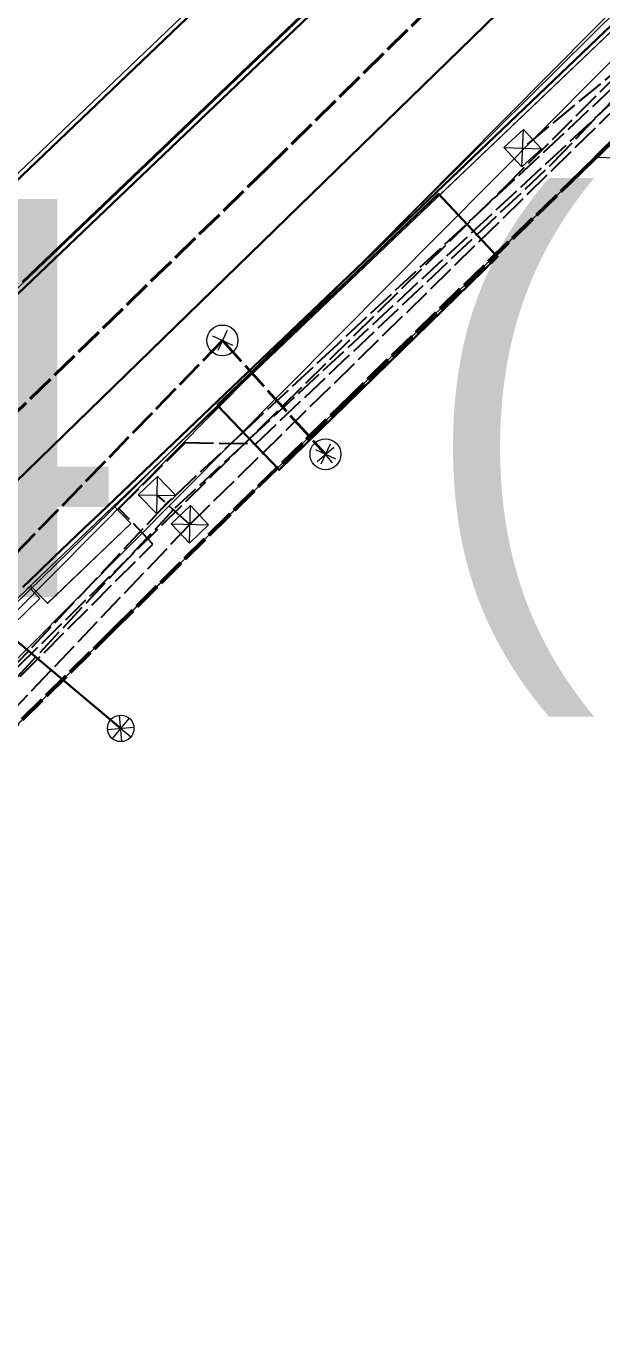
# Model space of a CAD drawing. Header units: metres. Extents: x 105014 to 106600, y 111320 to 118425.
# Drawn here: x 105972.7 to 105998.7, y 115473.4 to 115532.5 of the extents above; entities that cross this region are included whole.
import ezdxf
from ezdxf.enums import TextEntityAlignment as Align

# ---------------------------------------------------------------- set-up
doc = ezdxf.new("R2010")
doc.units = ezdxf.units.M
doc.linetypes.add('DASHED', pattern=[1.524, 1.27, -0.254])
for name, color, linetype, lineweight in [('00-BASE-LIMITE', 7, 'DASHED', 50), ('00-BASE-UE', 42, 'DASHED', 25), ('10-PAV-CALZADA-BRT', 12, 'CONTINUOUS', 30), ('10-PAV-CALZADA-MIXTA', 8, 'CONTINUOUS', 30), ('10-PAV-PARADERO', 30, 'CONTINUOUS', 30), ('10-PAV-SARDINEL', 252, 'CONTINUOUS', 13), ('20-EP-ZONA-DURA', 253, 'CONTINUOUS', 13), ('20-EP-ZONA-VERDE', 84, 'CONTINUOUS', 13), ('30-RED-ENEL-NODOS', 11, 'CONTINUOUS', 13), ('30-RED-ENEL-PROY', 1, 'DASHED', 25), ('30-RED-ETB-EXIST', 145, 'CONTINUOUS', 13), ('30-RED-MOVISTAR-PROY', 4, 'DASHED', 25), ('30-RED-VANTI-PROY', 2, 'DASHED', 25), ('35-RH-ACUE-MATRIZ-PJ', 150, 'DASHED', 40), ('35-RH-ACUE-MENOR-EXIST', 151, 'CONTINUOUS', 13), ('35-RH-ACUE-MENOR-PROY', 5, 'DASHED', 25), ('35-RH-PLUV-COLECTOR', 96, 'CONTINUOUS', 30), ('35-RH-PLUV-NODOS', 94, 'CONTINUOUS', 13), ('36-RH-SAN-COLECTOR-PROY', 6, 'DASHED', 35), ('36-RH-SAN-POZOS', 216, 'CONTINUOUS', 13), ('40-ROT-UE', 7, 'CONTINUOUS', 25), ('60-PREDIAL-LOTE', 42, 'CONTINUOUS', 13)]:
    doc.layers.add(name, color=color, linetype=linetype, lineweight=lineweight)

# ---------------------------------------------------------------- blocks, each defined once
blk = doc.blocks.new('CAJA_ENEL')
for p, q in [((-0.6, -0.6), (0.6, 0.6)), ((-0.6, 0.6), (0.6, -0.6))]:
    blk.add_line(p, q)
blk.add_lwpolyline([(-0.6, -0.6), (0.6, -0.6), (0.6, 0.6), (-0.6, 0.6)], close=True)
blk = doc.blocks.new('POZO_SAN')
for p, q in [((-0.5, 0), (0.5, 0)), ((0, -0.5), (0, 0.5))]:
    blk.add_line(p, q)
blk.add_circle((0, 0), 0.7)
blk = doc.blocks.new('POZO_PLUV')
for p, q in [((-0.42, -0.42), (0.42, 0.42)), ((-0.42, 0.42), (0.42, -0.42))]:
    blk.add_line(p, q)
blk.add_circle((0, 0), 0.6)

msp = doc.modelspace()

# ---------------------------------------------------------------- linework, layer by layer
at = {"layer": '00-BASE-LIMITE'}
msp.add_lwpolyline([(106002.6677, 115530.6899), (105998.6215, 115526.6919), (105998.4809, 115526.5485), (105997.7913, 115525.8805), (105994.5141, 115522.7061), (105987.3751, 115515.7317), (105981.8641, 115510.3417), (105976.6869, 115505.2077), (105970.6365, 115499.2379), (105966.2127, 115494.8823), (105967.6099, 115492.4195), (105962.9853, 115487.2913), (105957.2387, 115480.2861), (105954.0741, 115475.7795), (105950.8003, 115470.6775), (105948.5807, 115466.6893), (105946.2041, 115463.1343), (105944.7265, 115459.7935), (105942.5935, 115454.6079), (105941.8481, 115452.8995), (105939.5729, 115447.1485), (105937.9373, 115442.4903)], dxfattribs=at)
at = {"layer": '00-BASE-UE'}
msp.add_lwpolyline([(106002.6677, 115530.6899), (105998.6215, 115526.6919), (105998.4809, 115526.5485), (105997.7913, 115525.8805), (105994.5141, 115522.7061), (105987.3751, 115515.7317), (105981.8641, 115510.3417), (105976.6869, 115505.2077), (105970.6365, 115499.2379), (105966.2127, 115494.8823), (105967.6099, 115492.4195), (105962.9853, 115487.2913), (105957.2387, 115480.2861), (105954.0741, 115475.7795), (105950.8003, 115470.6775), (105948.5807, 115466.6893), (105946.2041, 115463.1343), (105944.7265, 115459.7935), (105942.5935, 115454.6079), (105941.8481, 115452.8995), (105939.5729, 115447.1485), (105937.9373, 115442.4903)], dxfattribs=at)
at = {"layer": '10-PAV-CALZADA-BRT'}
for points in [[(105923.7714, 115466.9922), (105926.9259, 115474.4263), (105929.8192, 115480.0372), (105933.18, 115485.3811), (105936.9841, 115490.4192), (105941.2037, 115495.1147), (105942.5678, 115496.5041), (105959.0785, 115512.7175), (105959.9315, 115513.5713), (105960.8471, 115514.4805), (105961.7657, 115515.3865), (105962.6873, 115516.2897), (105963.6113, 115517.1903), (105964.5375, 115518.0887), (105965.4657, 115518.9851), (105966.3953, 115519.8799), (105967.3261, 115520.7735), (105968.2579, 115521.6661), (105969.1903, 115522.5581), (105970.1231, 115523.4497), (105997.9561, 115550.0527)], [(106001.0245, 115548.1437), (105972.5415, 115520.9197)]]:
    msp.add_lwpolyline(points, dxfattribs=at)
at = {"layer": '10-PAV-CALZADA-MIXTA'}
for points in [[(105926.0187, 115442.3022), (105927.3482, 115448.085), (105928.9323, 115453.8032), (105930.7678, 115459.4458), (105932.8513, 115465.0015), (105935.1786, 115470.4597), (105937.7451, 115475.8095), (105939.3719, 115478.9153), (105942.5857, 115484.2654), (105945.9836, 115489.5005), (105949.5616, 115494.6143), (105953.3153, 115499.6005), (105957.2402, 115504.4531), (105961.3315, 115509.1662), (105965.5842, 115513.7342), (105969.9933, 115518.1515), (106001.0131, 115547.7797)], [(106013.7197, 115546.4335), (105976.7281, 115511.1011), (105976.0293, 115510.4337), (105975.3321, 115509.7673), (105974.6361, 115509.1015), (105973.9407, 115508.4353), (105973.2465, 115507.7689), (105972.5555, 115507.1037)]]:
    msp.add_lwpolyline(points, dxfattribs=at)
at = {"layer": '10-PAV-PARADERO'}
msp.add_lwpolyline([(105981.3435, 115515.3372), (105991.3543, 115524.8992), (105994.0214, 115522.0469), (105984.1505, 115512.4016), (105981.3435, 115515.3372)], close=True, dxfattribs=at)
at = {"layer": '10-PAV-SARDINEL'}
for points in [[(106000.875, 115547.9243), (105969.8546, 115518.2955)], [(105969.8546, 115518.2955), (106000.875, 115547.9243)], [(106001.0131, 115547.7797), (105969.9933, 115518.1515)], [(105972.5415, 115520.9197), (106001.006, 115548.126)], [(105972.5555, 115507.1037), (105973.2465, 115507.7689), (105973.9407, 115508.4353), (105974.6361, 115509.1015), (105975.3321, 115509.7673), (105976.0293, 115510.4337), (105976.7281, 115511.1011), (106013.7197, 115546.4335)], [(106013.8578, 115546.2889), (105976.8662, 115510.9565), (105976.1675, 115510.2891), (105975.4704, 115509.6228), (105974.7745, 115508.9571), (105974.0792, 115508.291), (105973.3851, 115507.6247), (105972.6943, 115506.9597)]]:
    msp.add_lwpolyline(points, dxfattribs=at)
at = {"layer": '20-EP-ZONA-DURA'}
for points in [[(106007.8525, 115535.7767), (106002.6677, 115530.6899), (105998.6215, 115526.6919), (105998.4809, 115526.5485), (105997.7913, 115525.8805), (105994.5141, 115522.7061), (105993.9345, 115522.1399), (105991.4059, 115524.844), (106013.8578, 115546.2889)], [(105969.5955, 115502.9655), (105973.3219, 115506.5923), (105972.8337, 115507.0939), (105972.9061, 115507.1629), (105973.6731, 115506.3749), (105973.6795, 115506.3811), (105977.4345, 115509.9783), (105976.6737, 115510.7727), (105976.8662, 115510.9565), (105981.3956, 115515.2827), (105984.0634, 115512.4927), (105981.8641, 115510.3417), (105981.8641, 115510.3417), (105976.6869, 115505.2077), (105970.6365, 115499.2379)]]:
    msp.add_lwpolyline(points, dxfattribs=at)
at = {"layer": '20-EP-ZONA-VERDE'}
msp.add_lwpolyline([(105993.8069, 115546.3637), (105969.9847, 115523.5943), (105969.0521, 115522.7025), (105968.1195, 115521.8105), (105967.1877, 115520.9179), (105966.2567, 115520.0243), (105965.3267, 115519.1291), (105964.3985, 115518.2325), (105963.4719, 115517.3337), (105962.5475, 115516.4327), (105961.6255, 115515.5291), (105960.7065, 115514.6227), (105959.7903, 115513.7129), (105958.9389, 115512.8607), (105949.9191, 115504.1396), (105941.0607, 115495.2545), (105936.8298, 115490.5463), (105933.0155, 115485.4948), (105929.6456, 115480.1365), (105926.7445, 115474.5105), (105924.1485, 115468.4968), (105921.8744, 115462.3541)], dxfattribs=at)
for points in [[(105977.4345, 115509.9783), (105973.6731, 115506.3749), (105972.9061, 115507.1629), (105976.6737, 115510.7727), (105977.4345, 115509.9783)], [(105973.3219, 115506.5923), (105969.5955, 115502.9655), (105969.0845, 115503.4441), (105972.8337, 115507.0939), (105973.3219, 115506.5923)]]:
    msp.add_lwpolyline(points, close=True, dxfattribs=at)
at = {"layer": '30-RED-ENEL-PROY'}
for points in [[(105980.1073, 115509.9405), (106010.4191, 115539.5961)], [(106010.4191, 115539.5961), (105995.1575, 115526.9633)], [(105980.1073, 115509.9405), (105978.6247, 115511.2609)], [(105966.6531, 115495.7815), (105980.1073, 115509.9405)]]:
    msp.add_lwpolyline(points, dxfattribs=at)
at = {"layer": '30-RED-ETB-EXIST'}
msp.add_lwpolyline([(105956.253, 115487.577), (105956.191, 115487.639), (106005.613, 115537.41), (106007.499, 115538.407)], dxfattribs=at)
at = {"layer": '30-RED-MOVISTAR-PROY'}
for points in [[(105994.3475, 115525.1989), (106025.3767, 115556.1997), (106026.6077, 115556.6725), (106048.4259, 115580.1721), (106059.1081, 115589.7386)], [(105937.483, 115448.697), (105944.4075, 115466.2629), (105950.9465, 115477.6517), (105966.9039, 115498.1365), (105994.3475, 115525.1989)]]:
    msp.add_lwpolyline(points, dxfattribs=at)
at = {"layer": '30-RED-VANTI-PROY'}
msp.add_lwpolyline([(105935.9547, 115442.1405), (105937.1793, 115447.2903), (105938.5285, 115451.4691), (105939.5823, 115454.5743), (105940.8037, 115457.4817), (105942.7805, 115461.8657), (105946.0117, 115468.4737), (105948.7819, 115473.1691), (105952.2217, 115478.3055), (105956.2955, 115484.0353), (105963.3279, 115493.3233), (105961.7831, 115495.7759), (105965.1547, 115499.2575), (105967.0451, 115497.6689), (105978.4315, 115509.0515), (105976.9023, 115510.6617), (105979.9129, 115513.6393), (105983.0849, 115513.5903), (105996.5111, 115526.2837), (106001.2819, 115531.2845)], dxfattribs=at)
at = {"layer": '35-RH-ACUE-MATRIZ-PJ'}
msp.add_lwpolyline([(106041.2357, 115581.8805), (106032.117, 115572.4484), (106014.9319, 115556.9021), (105983.6243, 115526.0795), (105963.3237, 115506.2964), (105946.6149, 115487.5266), (105943.5833, 115483.3365), (105939.1083, 115474.7111), (105935.8903, 115467.5672), (105917.2024, 115477.506)], dxfattribs=at)
at = {"layer": '35-RH-ACUE-MENOR-EXIST'}
for points in [[(105941.61, 115473.6), (105954.06, 115487.66), (105988.4114, 115522.3028), (106002.39, 115536.4)], [(105999.62, 115533.4), (105988.4114, 115522.3028), (105976.48, 115510.49), (105959.98, 115494.42), (105942.62, 115476.88), (105940.463, 115474.2515), (105930.68, 115462.33), (105924.46, 115449.02), (105921.67, 115440.22), (105919.14, 115427.68), (105917.79, 115414.84), (105918.61, 115391.86), (105919.08, 115349.85), (105919.42, 115331.08), (105919.8, 115285.79)]]:
    msp.add_lwpolyline(points, dxfattribs=at)
at = {"layer": '35-RH-ACUE-MENOR-PROY'}
for points in [[(106005.9283, 115535.9366), (105986.7794, 115518.0839), (105982.6255, 115514.2075), (105979.0235, 115510.8529), (105972.3924, 115503.7588), (105966.8687, 115497.8495), (105963.3479, 115494.1684), (105957.9385, 115488.5126), (105957.2424, 115487.7848), (105947.6398, 115472), (105947.3812, 115471.4685), (105938.5531, 115453.3279), (105936.0991, 115448.2526), (105929.7252, 115417.8801), (105929.5934, 115408.3207), (105929.4172, 115385.1468), (105931.1013, 115381.3867)], [(105933.3677, 115194.4042), (105931.2334, 115212.5225), (105930.7731, 115216.4303), (105930.818, 115218.5864), (105931.2569, 115238.1571), (105931.176, 115257.3054), (105931.5626, 115280.7337), (105931.4642, 115300.8994), (105932.9823, 115340.7378), (105931.1075, 115343.8638), (105931.5793, 115381.7278), (105929.9779, 115385.3527), (105930.0388, 115398.523), (105930.1692, 115417.7888), (105936.5151, 115448.201), (105946.9668, 115469.6173), (105957.7115, 115487.5282), (105958.5124, 115488.3721), (105963.7242, 115493.9002), (105967.0881, 115497.4652), (105979.4416, 115510.6825), (106006.1191, 115535.4571)]]:
    msp.add_lwpolyline(points, dxfattribs=at)
at = {"layer": '35-RH-PLUV-COLECTOR'}
for points in [[(106042.0877, 115579.8827), (105968.2781, 115508.0215)], [(106042.0877, 115579.8827), (105968.2781, 115508.0215)], [(105976.98, 115500.71), (105968.2781, 115508.0215)], [(105976.98, 115500.71), (105968.2781, 115508.0215)]]:
    msp.add_lwpolyline(points, dxfattribs=at)
at = {"layer": '36-RH-SAN-COLECTOR-PROY'}
for points in [[(105981.5816, 115518.2573), (105959.8861, 115495.8913)], [(105981.58, 115518.26), (105986.24, 115513.11)]]:
    msp.add_lwpolyline(points, dxfattribs=at)
at = {"layer": '60-PREDIAL-LOTE'}
msp.add_lwpolyline([(106002.5338, 115463.473), (105987.1332, 115465.0582), (105976.4168, 115466.1612), (105967.4245, 115466.9958), (105949.6211, 115468.5587), (105944.9738, 115468.9666), (105942.7631, 115469.1607), (105941.6185, 115469.2612), (105945.5719, 115473.8724), (105945.8375, 115474.1608), (105945.8375, 115474.1608), (105949.5065, 115478.1454), (105953.9105, 115482.7387), (105958.5781, 115487.3629), (105963.3473, 115492.1692), (105966.2127, 115494.8823), (105970.6425, 115499.2297), (105978.2697, 115506.8032), (105987.5667, 115515.9263), (105998.4808, 115526.5485), (106016.227, 115525.9783)], dxfattribs=at)

# ---------------------------------------------------------------- block references
at = {"layer": '30-RED-ENEL-NODOS'}
for p, rotation in [((105995.1575, 115526.9632), 42.6), ((105978.6247, 115511.261), 43.9), ((105980.1072, 115509.9404), 43.4)]:
    msp.add_blockref('CAJA_ENEL', p, dxfattribs=dict(at, rotation=rotation))
at = {"layer": '35-RH-PLUV-NODOS'}
for rotation in [50.1, 50.1, 50.1, 50.1, 275, 275]:
    msp.add_blockref('POZO_PLUV', (105976.98, 115500.71), dxfattribs=dict(at, rotation=rotation))
at = {"layer": '36-RH-SAN-POZOS'}
for p, rotation in [((105981.58, 115518.26), 245), ((105986.24, 115513.11), 40), ((105986.24, 115513.11), 245)]:
    msp.add_blockref('POZO_SAN', p, dxfattribs=dict(at, rotation=rotation))

# ---------------------------------------------------------------- texts
at = {"layer": '40-ROT-UE'}
msp.add_text('UE-04  (15250.0)', height=18, dxfattribs=at).set_placement((106001.2333, 115515.6545), align=Align.MIDDLE_CENTER)

doc.saveas('drawing.dxf')
